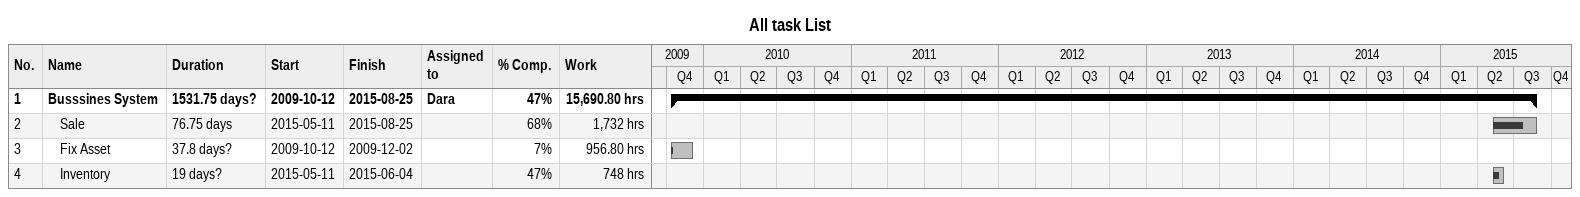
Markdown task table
All task List

| ID | Level | Task | Duration | Start | Finish | Resources | % complete | Work (h) |
|---|---|---|---|---|---|---|---|---|
| 1 | 1 | **Busssines System** | 1531.75d? | 2009-10-12 | 2015-08-25 | Dara | 47 | 15690.80 |
| 2 | 2 | Sale | 76.75d | 2015-05-11 | 2015-08-25 |  | 68 | 1732 |
| 3 | 2 | Fix Asset | 37.8d? | 2009-10-12 | 2009-12-02 |  | 7 | 956.80 |
| 4 | 2 | Inventory | 19d? | 2015-05-11 | 2015-06-04 |  | 47 | 748 |
